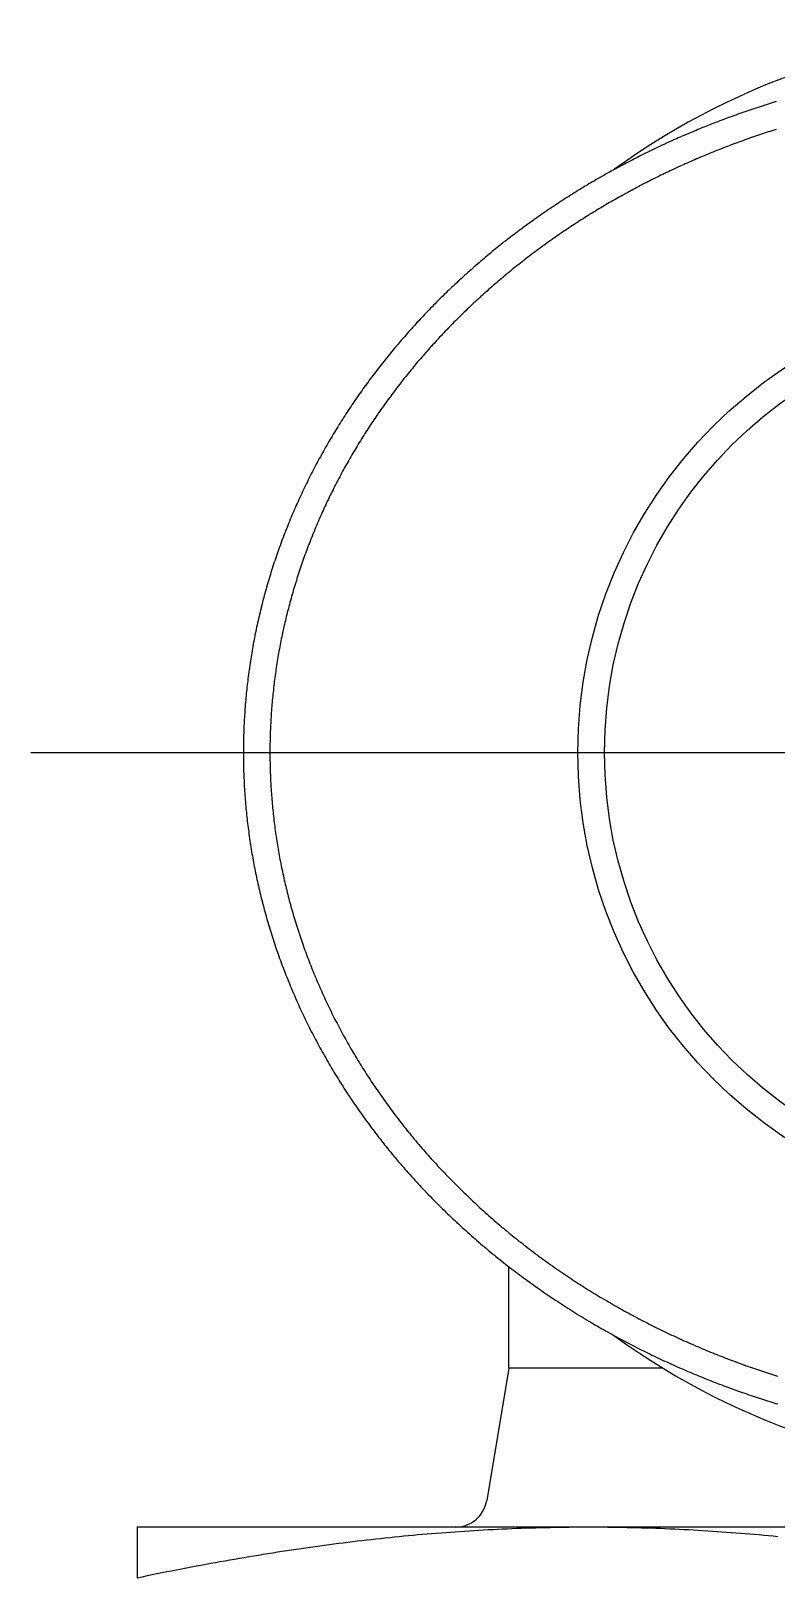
# Model space of a CAD drawing. Extents: x -15.1 to 61.5, y -18.2 to 47.6.
# Drawn here: x 42.54 to 49.56, y 31.02 to 45.6 of the extents above; entities that cross this region are included whole.
import ezdxf

# ---------------------------------------------------------------- set-up
doc = ezdxf.new("R2010")
doc.units = 0
doc.linetypes.add('CENTER', pattern=[50.8, 31.75, -6.35, 6.35, -6.35])
doc.layers.get('0').update_dxf_attribs({"linetype": 'CONTINUOUS'})
doc.layers.add('CENTER', color=1, linetype='CENTER')

msp = doc.modelspace()

# ---------------------------------------------------------------- linework, layer by layer
at = {"color": 7, "linetype": 'CONTINUOUS'}
for p, q in [((47.041369, 33), (47.041369, 33.955186)), ((47.041369, 33), (46.833149, 31.75068)), ((48.491721, 33), (47.041369, 33)), ((60.541369, 31.5), (43.541369, 31.5)), ((43.541369, 31.5), (43.541369, 31.021396))]:
    msp.add_line(p, q, dxfattribs=at)
at = {"color": 7}
for points in [[(49.5598, 44.9339, 0), (49.5406, 44.928, 0), (49.5214, 44.9221, 0), (49.5023, 44.9162, 0), (49.4831, 44.9102, 0), (49.464, 44.9041, 0), (49.4448, 44.898, 0), (49.4257, 44.8919, 0), (49.4066, 44.8857, 0), (49.3875, 44.8795, 0), (49.3685, 44.8732, 0), (49.3494, 44.8669, 0), (49.3304, 44.8605, 0), (49.3113, 44.8541, 0), (49.2923, 44.8476, 0), (49.2733, 44.8411, 0), (49.2544, 44.8345, 0), (49.2354, 44.8279, 0), (49.2164, 44.8213, 0), (49.1975, 44.8146, 0), (49.1786, 44.8078, 0), (49.1597, 44.8011, 0), (49.1408, 44.7942, 0), (49.1219, 44.7873, 0), (49.1031, 44.7804, 0), (49.0842, 44.7734, 0), (49.0654, 44.7664, 0), (49.0466, 44.7593, 0), (49.0278, 44.7522, 0), (49.009, 44.745, 0), (48.9902, 44.7378, 0), (48.9715, 44.7306, 0), (48.9528, 44.7233, 0), (48.9341, 44.7159, 0), (48.9154, 44.7085, 0), (48.8967, 44.7011, 0), (48.878, 44.6936, 0), (48.8594, 44.686, 0), (48.8408, 44.6784, 0), (48.8222, 44.6708, 0), (48.8036, 44.6631, 0), (48.785, 44.6554, 0), (48.7665, 44.6476, 0), (48.7479, 44.6398, 0), (48.7294, 44.6319, 0), (48.7109, 44.624, 0), (48.6925, 44.616, 0), (48.674, 44.608, 0), (48.6556, 44.6, 0), (48.6371, 44.5919, 0), (48.6187, 44.5837, 0), (48.6004, 44.5755, 0), (48.582, 44.5673, 0), (48.5637, 44.559, 0), (48.5453, 44.5506, 0), (48.527, 44.5423, 0), (48.5088, 44.5338, 0), (48.4905, 44.5253, 0), (48.4722, 44.5168, 0), (48.454, 44.5082, 0), (48.4358, 44.4996, 0), (48.4176, 44.491, 0), (48.3995, 44.4822, 0), (48.3813, 44.4735, 0), (48.3632, 44.4647, 0), (48.3451, 44.4558, 0), (48.327, 44.4469, 0), (48.309, 44.438, 0), (48.291, 44.429, 0), (48.2729, 44.4199, 0), (48.255, 44.4108, 0), (48.237, 44.4017, 0), (48.219, 44.3925, 0), (48.2011, 44.3833, 0), (48.1832, 44.374, 0), (48.1653, 44.3647, 0), (48.1475, 44.3553, 0), (48.1296, 44.3459, 0), (48.1118, 44.3364, 0), (48.094, 44.3269, 0), (48.0763, 44.3173, 0), (48.0585, 44.3077, 0), (48.0408, 44.2981, 0), (48.0231, 44.2884, 0), (48.0054, 44.2786, 0), (47.9878, 44.2688, 0), (47.9701, 44.259, 0), (47.9525, 44.2491, 0), (47.935, 44.2391, 0), (47.9174, 44.2292, 0), (47.8999, 44.2191, 0), (47.8824, 44.209, 0), (47.8649, 44.1989, 0), (47.8474, 44.1887, 0), (47.83, 44.1785, 0), (47.8126, 44.1683, 0), (47.7952, 44.1579, 0), (47.7779, 44.1476, 0), (47.7605, 44.1372, 0), (47.7432, 44.1267, 0), (47.726, 44.1162, 0), (47.7087, 44.1057, 0), (47.6915, 44.0951, 0), (47.6743, 44.0844, 0), (47.6572, 44.0738, 0), (47.64, 44.063, 0), (47.6229, 44.0523, 0), (47.6059, 44.0414, 0), (47.5888, 44.0306, 0), (47.5718, 44.0196, 0), (47.5548, 44.0087, 0), (47.5378, 43.9977, 0), (47.5209, 43.9866, 0), (47.504, 43.9755, 0), (47.4871, 43.9644, 0), (47.4703, 43.9532, 0), (47.4535, 43.9419, 0), (47.4367, 43.9307, 0), (47.4199, 43.9193, 0), (47.4032, 43.908, 0), (47.3865, 43.8965, 0), (47.3699, 43.8851, 0), (47.3532, 43.8736, 0), (47.3366, 43.862, 0), (47.32, 43.8504, 0), (47.3035, 43.8388, 0), (47.287, 43.8271, 0), (47.2705, 43.8153, 0), (47.2541, 43.8036, 0), (47.2377, 43.7917, 0), (47.2213, 43.7799, 0), (47.2049, 43.7679, 0), (47.1886, 43.756, 0), (47.1724, 43.744, 0), (47.1561, 43.7319, 0), (47.1399, 43.7198, 0), (47.1237, 43.7077, 0), (47.1076, 43.6955, 0), (47.0914, 43.6833, 0), (47.0754, 43.671, 0), (47.0593, 43.6587, 0), (47.0433, 43.6463, 0), (47.0273, 43.6339, 0), (47.0114, 43.6214, 0), (46.9955, 43.6089, 0), (46.9796, 43.5964, 0), (46.9638, 43.5838, 0), (46.948, 43.5712, 0), (46.9322, 43.5585, 0), (46.9165, 43.5458, 0), (46.9008, 43.533, 0), (46.8851, 43.5202, 0), (46.8695, 43.5073, 0), (46.8539, 43.4944, 0), (46.8384, 43.4815, 0), (46.8228, 43.4685, 0), (46.8074, 43.4555, 0), (46.7919, 43.4424, 0), (46.7765, 43.4293, 0), (46.7612, 43.4161, 0), (46.7458, 43.4029, 0), (46.7306, 43.3897, 0), (46.7153, 43.3764, 0), (46.7001, 43.363, 0), (46.6849, 43.3497, 0), (46.6698, 43.3362, 0), (46.6547, 43.3228, 0), (46.6396, 43.3093, 0), (46.6246, 43.2957, 0), (46.6096, 43.2821, 0), (46.5947, 43.2685, 0), (46.5798, 43.2548, 0), (46.5649, 43.2411, 0), (46.5501, 43.2273, 0), (46.5353, 43.2135, 0), (46.5206, 43.1996, 0), (46.5059, 43.1857, 0), (46.4912, 43.1718, 0), (46.4766, 43.1578, 0), (46.462, 43.1438, 0), (46.4475, 43.1297, 0), (46.433, 43.1156, 0), (46.4185, 43.1015, 0), (46.4041, 43.0873, 0), (46.3897, 43.073, 0), (46.3754, 43.0587, 0), (46.3611, 43.0444, 0), (46.3469, 43.03, 0), (46.3326, 43.0156, 0), (46.3185, 43.0012, 0), (46.3044, 42.9867, 0), (46.2903, 42.9722, 0), (46.2762, 42.9576, 0), (46.2623, 42.943, 0), (46.2483, 42.9283, 0), (46.2344, 42.9136, 0), (46.2205, 42.8989, 0), (46.2067, 42.8841, 0), (46.1929, 42.8693, 0), (46.1792, 42.8544, 0), (46.1655, 42.8395, 0), (46.1519, 42.8245, 0), (46.1383, 42.8095, 0), (46.1247, 42.7945, 0), (46.1112, 42.7794, 0), (46.0977, 42.7643, 0), (46.0843, 42.7491, 0), (46.0709, 42.7339, 0), (46.0576, 42.7187, 0), (46.0443, 42.7034, 0), (46.0311, 42.6881, 0), (46.0179, 42.6727, 0), (46.0048, 42.6573, 0), (45.9917, 42.6419, 0), (45.9786, 42.6264, 0), (45.9656, 42.6109, 0), (45.9526, 42.5953, 0), (45.9397, 42.5797, 0), (45.9268, 42.564, 0), (45.914, 42.5483, 0), (45.9013, 42.5326, 0), (45.8885, 42.5168, 0), (45.8758, 42.501, 0), (45.8632, 42.4852, 0), (45.8506, 42.4693, 0), (45.8381, 42.4533, 0), (45.8256, 42.4374, 0), (45.8132, 42.4213, 0), (45.8008, 42.4053, 0), (45.7884, 42.3892, 0), (45.7762, 42.373, 0), (45.7639, 42.3569, 0), (45.7517, 42.3407, 0), (45.7396, 42.3244, 0), (45.7275, 42.3081, 0), (45.7154, 42.2918, 0), (45.7034, 42.2754, 0), (45.6915, 42.259, 0), (45.6796, 42.2425, 0), (45.6677, 42.226, 0), (45.6559, 42.2094, 0), (45.6442, 42.1929, 0), (45.6325, 42.1762, 0), (45.6208, 42.1596, 0), (45.6093, 42.1429, 0), (45.5977, 42.1261, 0), (45.5862, 42.1093, 0), (45.5748, 42.0925, 0), (45.5634, 42.0756, 0), (45.5521, 42.0587, 0), (45.5408, 42.0418, 0), (45.5295, 42.0248, 0), (45.5184, 42.0078, 0), (45.5072, 41.9907, 0), (45.4962, 41.9736, 0), (45.4851, 41.9565, 0), (45.4742, 41.9393, 0), (45.4633, 41.9221, 0), (45.4524, 41.9049, 0), (45.4416, 41.8876, 0), (45.4308, 41.8703, 0), (45.4202, 41.8529, 0), (45.4095, 41.8355, 0), (45.3989, 41.8181, 0), (45.3884, 41.8006, 0), (45.3779, 41.7831, 0), (45.3675, 41.7655, 0), (45.3571, 41.748, 0), (45.3468, 41.7303, 0), (45.3366, 41.7127, 0), (45.3264, 41.695, 0), (45.3163, 41.6773, 0), (45.3062, 41.6595, 0), (45.2962, 41.6417, 0), (45.2862, 41.6239, 0), (45.2763, 41.606, 0), (45.2664, 41.5881, 0), (45.2567, 41.5702, 0), (45.2469, 41.5522, 0), (45.2372, 41.5342, 0), (45.2276, 41.5162, 0), (45.2181, 41.4981, 0), (45.2086, 41.48, 0), (45.1991, 41.4619, 0), (45.1898, 41.4437, 0), (45.1805, 41.4255, 0), (45.1712, 41.4073, 0), (45.162, 41.389, 0), (45.1529, 41.3707, 0), (45.1438, 41.3523, 0), (45.1348, 41.334, 0), (45.1258, 41.3156, 0), (45.1169, 41.2971, 0), (45.1081, 41.2787, 0), (45.0993, 41.2602, 0), (45.0906, 41.2416, 0), (45.082, 41.2231, 0), (45.0734, 41.2045, 0), (45.0649, 41.1858, 0), (45.0564, 41.1672, 0), (45.048, 41.1485, 0), (45.0397, 41.1298, 0), (45.0314, 41.111, 0), (45.0232, 41.0923, 0), (45.0151, 41.0735, 0), (45.007, 41.0546, 0), (44.999, 41.0358, 0), (44.9911, 41.0169, 0), (44.9832, 40.9979, 0), (44.9754, 40.979, 0), (44.9676, 40.96, 0), (44.9599, 40.941, 0), (44.9523, 40.922, 0), (44.9448, 40.9029, 0), (44.9373, 40.8838, 0), (44.9299, 40.8647, 0), (44.9225, 40.8456, 0), (44.9152, 40.8264, 0), (44.908, 40.8072, 0), (44.9008, 40.788, 0), (44.8938, 40.7688, 0), (44.8867, 40.7495, 0), (44.8798, 40.7302, 0), (44.8729, 40.7109, 0), (44.8661, 40.6916, 0), (44.8593, 40.6722, 0), (44.8526, 40.6529, 0), (44.846, 40.6334, 0), (44.8395, 40.614, 0), (44.833, 40.5946, 0), (44.8266, 40.5751, 0), (44.8202, 40.5556, 0), (44.8139, 40.5361, 0), (44.8077, 40.5165, 0), (44.8016, 40.497, 0), (44.7955, 40.4774, 0), (44.7895, 40.4578, 0), (44.7836, 40.4382, 0), (44.7777, 40.4185, 0), (44.7719, 40.3989, 0), (44.7662, 40.3792, 0), (44.7605, 40.3595, 0), (44.7549, 40.3398, 0), (44.7494, 40.32, 0), (44.7439, 40.3003, 0), (44.7386, 40.2805, 0), (44.7333, 40.2607, 0), (44.728, 40.2409, 0), (44.7229, 40.2211, 0), (44.7178, 40.2012, 0), (44.7127, 40.1814, 0), (44.7078, 40.1615, 0), (44.7029, 40.1416, 0), (44.6981, 40.1217, 0), (44.6933, 40.1017, 0), (44.6887, 40.0818, 0), (44.6841, 40.0618, 0), (44.6795, 40.0418, 0), (44.6751, 40.0219, 0), (44.6707, 40.0018, 0), (44.6664, 39.9818, 0), (44.6621, 39.9618, 0), (44.658, 39.9417, 0), (44.6539, 39.9217, 0), (44.6499, 39.9016, 0), (44.6459, 39.8815, 0), (44.642, 39.8614, 0), (44.6382, 39.8413, 0), (44.6345, 39.8212, 0), (44.6309, 39.8011, 0), (44.6273, 39.7809, 0), (44.6238, 39.7608, 0), (44.6203, 39.7406, 0), (44.617, 39.7204, 0), (44.6137, 39.7002, 0), (44.6104, 39.68, 0), (44.6073, 39.6598, 0), (44.6042, 39.6396, 0), (44.6012, 39.6194, 0), (44.5983, 39.5991, 0), (44.5954, 39.5789, 0), (44.5927, 39.5586, 0), (44.5899, 39.5384, 0), (44.5873, 39.5181, 0), (44.5847, 39.4978, 0), (44.5823, 39.4775, 0), (44.5798, 39.4572, 0), (44.5775, 39.4369, 0), (44.5752, 39.4166, 0), (44.573, 39.3963, 0), (44.5709, 39.376, 0), (44.5689, 39.3556, 0), (44.5669, 39.3353, 0), (44.565, 39.315, 0), (44.5632, 39.2946, 0), (44.5614, 39.2743, 0), (44.5597, 39.2539, 0), (44.5581, 39.2335, 0), (44.5566, 39.2132, 0), (44.5551, 39.1928, 0), (44.5537, 39.1724, 0), (44.5524, 39.152, 0), (44.5512, 39.1317, 0), (44.55, 39.1113, 0), (44.5489, 39.0909, 0), (44.5479, 39.0705, 0), (44.547, 39.0501, 0), (44.5461, 39.0297, 0), (44.5453, 39.0093, 0), (44.5446, 38.9889, 0), (44.5439, 38.9685, 0), (44.5433, 38.948, 0), (44.5428, 38.9276, 0), (44.5424, 38.9072, 0), (44.5421, 38.8868, 0), (44.5418, 38.8664, 0), (44.5416, 38.846, 0), (44.5414, 38.8255, 0), (44.5414, 38.8051, 0), (44.5414, 38.7847, 0), (44.5415, 38.7643, 0), (44.5417, 38.7439, 0), (44.5419, 38.7235, 0), (44.5422, 38.703, 0), (44.5426, 38.6826, 0), (44.5431, 38.6622, 0), (44.5436, 38.6418, 0), (44.5442, 38.6214, 0), (44.5449, 38.601, 0), (44.5456, 38.5806, 0), (44.5465, 38.5602, 0), (44.5474, 38.5398, 0), (44.5484, 38.5194, 0), (44.5494, 38.4989, 0), (44.5505, 38.4785, 0), (44.5517, 38.4581, 0), (44.553, 38.4377, 0), (44.5544, 38.4173, 0), (44.5558, 38.3969, 0), (44.5573, 38.3765, 0), (44.5589, 38.3561, 0), (44.5605, 38.3358, 0), (44.5622, 38.3154, 0), (44.564, 38.295, 0), (44.5659, 38.2746, 0), (44.5678, 38.2542, 0), (44.5699, 38.2338, 0), (44.5719, 38.2135, 0), (44.5741, 38.1931, 0), (44.5764, 38.1727, 0), (44.5787, 38.1523, 0), (44.5811, 38.132, 0), (44.5835, 38.1116, 0), (44.5861, 38.0913, 0), (44.5887, 38.0709, 0), (44.5914, 38.0506, 0), (44.5941, 38.0302, 0), (44.597, 38.0099, 0), (44.5999, 37.9895, 0), (44.6029, 37.9692, 0), (44.6059, 37.9489, 0), (44.6091, 37.9285, 0), (44.6123, 37.9082, 0), (44.6156, 37.8879, 0), (44.6189, 37.8676, 0), (44.6224, 37.8473, 0), (44.6259, 37.827, 0), (44.6294, 37.8067, 0), (44.6331, 37.7864, 0), (44.6368, 37.7661, 0), (44.6406, 37.7458, 0), (44.6445, 37.7255, 0), (44.6485, 37.7053, 0), (44.6525, 37.685, 0), (44.6566, 37.6647, 0), (44.6608, 37.6445, 0), (44.6651, 37.6242, 0), (44.6694, 37.604, 0), (44.6738, 37.5838, 0), (44.6783, 37.5635, 0), (44.6829, 37.5433, 0), (44.6875, 37.5231, 0), (44.6922, 37.5029, 0), (44.697, 37.4827, 0), (44.7019, 37.4625, 0), (44.7068, 37.4423, 0), (44.7118, 37.4221, 0), (44.7169, 37.402, 0), (44.7221, 37.3818, 0), (44.7273, 37.3616, 0), (44.7326, 37.3415, 0), (44.738, 37.3214, 0), (44.7435, 37.3012, 0), (44.749, 37.2811, 0), (44.7546, 37.261, 0), (44.7603, 37.2409, 0), (44.7661, 37.2208, 0), (44.7719, 37.2007, 0), (44.7779, 37.1806, 0), (44.7839, 37.1605, 0), (44.7899, 37.1405, 0), (44.7961, 37.1204, 0), (44.8023, 37.1004, 0), (44.8086, 37.0803, 0), (44.815, 37.0603, 0), (44.8214, 37.0403, 0), (44.828, 37.0203, 0), (44.8346, 37.0003, 0), (44.8413, 36.9803, 0), (44.848, 36.9604, 0), (44.8548, 36.9404, 0), (44.8618, 36.9205, 0), (44.8687, 36.9005, 0), (44.8758, 36.8806, 0), (44.8829, 36.8607, 0), (44.8902, 36.8408, 0), (44.8975, 36.8209, 0), (44.9048, 36.801, 0), (44.9123, 36.7812, 0), (44.9198, 36.7613, 0), (44.9274, 36.7415, 0), (44.9351, 36.7217, 0), (44.9428, 36.7019, 0), (44.9507, 36.6821, 0), (44.9586, 36.6623, 0), (44.9666, 36.6425, 0), (44.9746, 36.6228, 0), (44.9828, 36.603, 0), (44.991, 36.5833, 0), (44.9993, 36.5636, 0), (45.0076, 36.5439, 0), (45.0161, 36.5242, 0), (45.0246, 36.5045, 0), (45.0332, 36.4849, 0), (45.0419, 36.4652, 0), (45.0506, 36.4456, 0), (45.0595, 36.426, 0), (45.0684, 36.4064, 0), (45.0774, 36.3868, 0), (45.0864, 36.3673, 0), (45.0956, 36.3477, 0), (45.1048, 36.3282, 0), (45.1141, 36.3087, 0), (45.1235, 36.2892, 0), (45.1329, 36.2698, 0), (45.1425, 36.2503, 0), (45.1521, 36.2309, 0), (45.1618, 36.2114, 0), (45.1715, 36.192, 0), (45.1814, 36.1726, 0), (45.1913, 36.1533, 0), (45.2013, 36.1339, 0), (45.2114, 36.1146, 0), (45.2215, 36.0953, 0), (45.2318, 36.076, 0), (45.2421, 36.0567, 0), (45.2525, 36.0374, 0), (45.2629, 36.0182, 0), (45.2735, 35.999, 0), (45.2841, 35.9798, 0), (45.2948, 35.9606, 0), (45.3056, 35.9414, 0), (45.3165, 35.9223, 0), (45.3274, 35.9031, 0), (45.3385, 35.884, 0), (45.3496, 35.8649, 0), (45.3607, 35.8459, 0), (45.372, 35.8268, 0), (45.3833, 35.8078, 0), (45.3948, 35.7888, 0), (45.4062, 35.7699, 0), (45.4178, 35.7509, 0), (45.4295, 35.732, 0), (45.4412, 35.7131, 0), (45.453, 35.6942, 0), (45.4649, 35.6753, 0), (45.4768, 35.6565, 0), (45.4889, 35.6377, 0), (45.501, 35.6189, 0), (45.5132, 35.6002, 0), (45.5254, 35.5815, 0), (45.5378, 35.5628, 0), (45.5502, 35.5441, 0), (45.5627, 35.5254, 0), (45.5753, 35.5068, 0), (45.5879, 35.4882, 0), (45.6007, 35.4697, 0), (45.6135, 35.4511, 0), (45.6264, 35.4326, 0), (45.6393, 35.4141, 0), (45.6524, 35.3957, 0), (45.6655, 35.3773, 0), (45.6787, 35.3589, 0), (45.6919, 35.3405, 0), (45.7053, 35.3222, 0), (45.7187, 35.3039, 0), (45.7322, 35.2856, 0), (45.7457, 35.2674, 0), (45.7594, 35.2492, 0), (45.7731, 35.231, 0), (45.7869, 35.2129, 0), (45.8008, 35.1948, 0), (45.8147, 35.1767, 0), (45.8287, 35.1587, 0), (45.8428, 35.1407, 0), (45.857, 35.1227, 0), (45.8712, 35.1048, 0), (45.8856, 35.0869, 0), (45.9, 35.069, 0), (45.9144, 35.0512, 0), (45.929, 35.0334, 0), (45.9436, 35.0156, 0), (45.9583, 34.9979, 0), (45.9731, 34.9802, 0), (45.9879, 34.9626, 0), (46.0028, 34.945, 0), (46.0178, 34.9274, 0), (46.0328, 34.9099, 0), (46.048, 34.8924, 0), (46.0631, 34.875, 0), (46.0784, 34.8576, 0), (46.0937, 34.8403, 0), (46.1091, 34.823, 0), (46.1246, 34.8057, 0), (46.1401, 34.7885, 0), (46.1557, 34.7714, 0), (46.1714, 34.7542, 0), (46.1871, 34.7372, 0), (46.2029, 34.7201, 0), (46.2188, 34.7032, 0), (46.2347, 34.6862, 0), (46.2507, 34.6693, 0), (46.2668, 34.6525, 0), (46.2829, 34.6357, 0), (46.2991, 34.619, 0), (46.3153, 34.6023, 0), (46.3316, 34.5856, 0), (46.348, 34.569, 0), (46.3644, 34.5525, 0), (46.3809, 34.536, 0), (46.3975, 34.5196, 0), (46.4141, 34.5032, 0), (46.4307, 34.4868, 0), (46.4475, 34.4705, 0), (46.4643, 34.4543, 0), (46.4811, 34.4381, 0), (46.498, 34.422, 0), (46.515, 34.4059, 0), (46.532, 34.3899, 0), (46.549, 34.3739, 0), (46.5662, 34.358, 0), (46.5833, 34.3421, 0), (46.6006, 34.3263, 0), (46.6179, 34.3106, 0), (46.6352, 34.2949, 0), (46.6526, 34.2792, 0), (46.67, 34.2637, 0), (46.6875, 34.2481, 0), (46.7051, 34.2327, 0), (46.7227, 34.2173, 0), (46.7404, 34.2019, 0), (46.7581, 34.1866, 0), (46.7758, 34.1714, 0), (46.7936, 34.1562, 0), (46.8115, 34.1411, 0), (46.8294, 34.1261, 0), (46.8473, 34.1111, 0), (46.8653, 34.0961, 0), (46.8834, 34.0813, 0), (46.9015, 34.0664, 0), (46.9196, 34.0517, 0), (46.9378, 34.037, 0), (46.956, 34.0224, 0), (46.9743, 34.0078, 0), (46.9926, 33.9933, 0), (47.0109, 33.9789, 0), (47.0293, 33.9645, 0), (47.0478, 33.9502, 0), (47.0663, 33.936, 0), (47.0848, 33.9218, 0), (47.1034, 33.9077, 0), (47.122, 33.8937, 0), (47.1406, 33.8797, 0), (47.1593, 33.8658, 0), (47.178, 33.8519, 0), (47.1968, 33.8381, 0), (47.2155, 33.8244, 0), (47.2344, 33.8107, 0), (47.2532, 33.7971, 0), (47.2721, 33.7836, 0), (47.2911, 33.7701, 0), (47.31, 33.7567, 0), (47.329, 33.7434, 0), (47.3481, 33.7301, 0), (47.3671, 33.7169, 0), (47.3862, 33.7038, 0), (47.4053, 33.6907, 0), (47.4245, 33.6777, 0), (47.4437, 33.6648, 0), (47.4629, 33.6519, 0), (47.4821, 33.6391, 0), (47.5014, 33.6263, 0), (47.5207, 33.6137, 0), (47.54, 33.601, 0), (47.5594, 33.5885, 0), (47.5788, 33.576, 0), (47.5982, 33.5636, 0), (47.6176, 33.5513, 0), (47.637, 33.539, 0), (47.6565, 33.5268, 0), (47.676, 33.5147, 0), (47.6955, 33.5026, 0), (47.7151, 33.4906, 0), (47.7346, 33.4786, 0), (47.7542, 33.4668, 0), (47.7738, 33.455, 0), (47.7934, 33.4432, 0), (47.8131, 33.4316, 0), (47.8327, 33.42, 0), (47.8524, 33.4084, 0), (47.8721, 33.397, 0), (47.8918, 33.3856, 0), (47.9115, 33.3743, 0), (47.9313, 33.363, 0), (47.951, 33.3518, 0), (47.9708, 33.3407, 0), (47.9906, 33.3296, 0), (48.0104, 33.3187, 0), (48.0302, 33.3078, 0), (48.05, 33.2969, 0), (48.0698, 33.2861, 0), (48.0897, 33.2754, 0), (48.1095, 33.2648, 0), (48.1294, 33.2543, 0), (48.1493, 33.2438, 0), (48.1691, 33.2333, 0), (48.189, 33.223, 0), (48.2089, 33.2127, 0), (48.2288, 33.2025, 0), (48.2487, 33.1923, 0), (48.2687, 33.1823, 0), (48.2886, 33.1722, 0), (48.3085, 33.1623, 0), (48.3284, 33.1524, 0), (48.3484, 33.1426, 0), (48.3683, 33.1329, 0), (48.3882, 33.1232, 0), (48.4082, 33.1136, 0), (48.4281, 33.1041, 0), (48.4481, 33.0946, 0), (48.468, 33.0852, 0), (48.488, 33.0759, 0), (48.5079, 33.0666, 0), (48.5279, 33.0574, 0), (48.5478, 33.0483, 0), (48.5678, 33.0392, 0), (48.5877, 33.0302, 0), (48.6077, 33.0213, 0), (48.6276, 33.0124, 0), (48.6476, 33.0036, 0), (48.6675, 32.9949, 0), (48.6875, 32.9862, 0), (48.7074, 32.9776, 0), (48.7273, 32.9691, 0), (48.7473, 32.9606, 0), (48.7672, 32.9522, 0), (48.7871, 32.9438, 0), (48.807, 32.9355, 0), (48.8269, 32.9273, 0), (48.8469, 32.9192, 0), (48.8667, 32.9111, 0), (48.8866, 32.9031, 0), (48.9065, 32.8951, 0), (48.9264, 32.8872, 0), (48.9463, 32.8794, 0), (48.9661, 32.8716, 0), (48.986, 32.8639, 0), (49.0058, 32.8563, 0), (49.0256, 32.8487, 0), (49.0454, 32.8412, 0), (49.0652, 32.8337, 0), (49.085, 32.8263, 0), (49.1048, 32.819, 0), (49.1246, 32.8117, 0), (49.1443, 32.8045, 0), (49.1641, 32.7974, 0), (49.1838, 32.7903, 0), (49.2035, 32.7833, 0), (49.2232, 32.7763, 0), (49.2429, 32.7694, 0), (49.2626, 32.7626, 0), (49.2822, 32.7558, 0), (49.3019, 32.7491, 0), (49.3215, 32.7425, 0), (49.3411, 32.7359, 0), (49.3607, 32.7294, 0), (49.3803, 32.7229, 0), (49.3998, 32.7165, 0), (49.4194, 32.7102, 0), (49.4389, 32.7039, 0), (49.4584, 32.6976, 0), (49.4779, 32.6915, 0), (49.4973, 32.6854, 0), (49.5167, 32.6793, 0), (49.5361, 32.6734, 0), (49.5555, 32.6674, 0), (49.5749, 32.6616, 0)], [(49.5581, 44.6717, 0), (49.5395, 44.6658, 0), (49.521, 44.6599, 0), (49.5025, 44.654, 0), (49.4839, 44.648, 0), (49.4654, 44.6419, 0), (49.4469, 44.6358, 0), (49.4285, 44.6297, 0), (49.41, 44.6235, 0), (49.3915, 44.6173, 0), (49.3731, 44.611, 0), (49.3547, 44.6047, 0), (49.3363, 44.5984, 0), (49.3179, 44.592, 0), (49.2995, 44.5855, 0), (49.2812, 44.579, 0), (49.2628, 44.5725, 0), (49.2445, 44.5659, 0), (49.2262, 44.5593, 0), (49.2079, 44.5526, 0), (49.1896, 44.5459, 0), (49.1713, 44.5391, 0), (49.1531, 44.5323, 0), (49.1349, 44.5254, 0), (49.1166, 44.5185, 0), (49.0984, 44.5116, 0), (49.0803, 44.5046, 0), (49.0621, 44.4976, 0), (49.044, 44.4905, 0), (49.0258, 44.4833, 0), (49.0077, 44.4762, 0), (48.9896, 44.469, 0), (48.9715, 44.4617, 0), (48.9535, 44.4544, 0), (48.9354, 44.447, 0), (48.9174, 44.4396, 0), (48.8994, 44.4322, 0), (48.8814, 44.4247, 0), (48.8634, 44.4172, 0), (48.8455, 44.4096, 0), (48.8275, 44.402, 0), (48.8096, 44.3943, 0), (48.7917, 44.3866, 0), (48.7738, 44.3788, 0), (48.756, 44.371, 0), (48.7381, 44.3632, 0), (48.7203, 44.3553, 0), (48.7025, 44.3473, 0), (48.6847, 44.3393, 0), (48.6669, 44.3313, 0), (48.6492, 44.3232, 0), (48.6315, 44.3151, 0), (48.6137, 44.3069, 0), (48.5961, 44.2987, 0), (48.5784, 44.2905, 0), (48.5607, 44.2822, 0), (48.5431, 44.2738, 0), (48.5255, 44.2654, 0), (48.5079, 44.257, 0), (48.4904, 44.2485, 0), (48.4728, 44.24, 0), (48.4553, 44.2314, 0), (48.4378, 44.2228, 0), (48.4203, 44.2141, 0), (48.4028, 44.2054, 0), (48.3854, 44.1966, 0), (48.368, 44.1878, 0), (48.3506, 44.179, 0), (48.3332, 44.1701, 0), (48.3159, 44.1612, 0), (48.2985, 44.1522, 0), (48.2812, 44.1432, 0), (48.2639, 44.1341, 0), (48.2467, 44.125, 0), (48.2294, 44.1158, 0), (48.2122, 44.1066, 0), (48.195, 44.0973, 0), (48.1778, 44.088, 0), (48.1607, 44.0787, 0), (48.1436, 44.0693, 0), (48.1265, 44.0599, 0), (48.1094, 44.0504, 0), (48.0923, 44.0409, 0), (48.0753, 44.0313, 0), (48.0583, 44.0217, 0), (48.0413, 44.012, 0), (48.0243, 44.0023, 0), (48.0074, 43.9926, 0), (47.9905, 43.9828, 0), (47.9736, 43.9729, 0), (47.9567, 43.963, 0), (47.9399, 43.9531, 0), (47.9231, 43.9431, 0), (47.9063, 43.9331, 0), (47.8896, 43.923, 0), (47.8728, 43.9129, 0), (47.8561, 43.9028, 0), (47.8394, 43.8926, 0), (47.8228, 43.8823, 0), (47.8062, 43.872, 0), (47.7896, 43.8617, 0), (47.773, 43.8513, 0), (47.7565, 43.8409, 0), (47.74, 43.8304, 0), (47.7235, 43.8199, 0), (47.707, 43.8094, 0), (47.6906, 43.7988, 0), (47.6742, 43.7881, 0), (47.6578, 43.7775, 0), (47.6415, 43.7667, 0), (47.6252, 43.756, 0), (47.6089, 43.7451, 0), (47.5927, 43.7343, 0), (47.5764, 43.7234, 0), (47.5602, 43.7124, 0), (47.5441, 43.7014, 0), (47.5279, 43.6904, 0), (47.5118, 43.6793, 0), (47.4958, 43.6682, 0), (47.4797, 43.657, 0), (47.4637, 43.6458, 0), (47.4477, 43.6346, 0), (47.4318, 43.6233, 0), (47.4159, 43.6119, 0), (47.4, 43.6005, 0), (47.3841, 43.5891, 0), (47.3683, 43.5776, 0), (47.3525, 43.5661, 0), (47.3368, 43.5546, 0), (47.321, 43.543, 0), (47.3053, 43.5313, 0), (47.2897, 43.5197, 0), (47.274, 43.5079, 0), (47.2585, 43.4962, 0), (47.2429, 43.4843, 0), (47.2274, 43.4725, 0), (47.2119, 43.4606, 0), (47.1964, 43.4487, 0), (47.181, 43.4367, 0), (47.1656, 43.4246, 0), (47.1502, 43.4126, 0), (47.1349, 43.4005, 0), (47.1196, 43.3883, 0), (47.1044, 43.3761, 0), (47.0891, 43.3639, 0), (47.074, 43.3516, 0), (47.0588, 43.3393, 0), (47.0437, 43.3269, 0), (47.0286, 43.3145, 0), (47.0136, 43.3021, 0), (46.9986, 43.2896, 0), (46.9836, 43.277, 0), (46.9687, 43.2645, 0), (46.9538, 43.2519, 0), (46.9389, 43.2392, 0), (46.9241, 43.2265, 0), (46.9093, 43.2138, 0), (46.8945, 43.201, 0), (46.8798, 43.1882, 0), (46.8652, 43.1753, 0), (46.8505, 43.1624, 0), (46.8359, 43.1494, 0), (46.8214, 43.1364, 0), (46.8068, 43.1234, 0), (46.7924, 43.1103, 0), (46.7779, 43.0972, 0), (46.7635, 43.0841, 0), (46.7491, 43.0709, 0), (46.7348, 43.0576, 0), (46.7205, 43.0444, 0), (46.7063, 43.0311, 0), (46.692, 43.0177, 0), (46.6779, 43.0043, 0), (46.6637, 42.9909, 0), (46.6496, 42.9774, 0), (46.6356, 42.9639, 0), (46.6216, 42.9503, 0), (46.6076, 42.9367, 0), (46.5937, 42.9231, 0), (46.5798, 42.9094, 0), (46.5659, 42.8957, 0), (46.5521, 42.8819, 0), (46.5383, 42.8681, 0), (46.5246, 42.8543, 0), (46.5109, 42.8404, 0), (46.4973, 42.8265, 0), (46.4837, 42.8125, 0), (46.4701, 42.7985, 0), (46.4566, 42.7844, 0), (46.4431, 42.7704, 0), (46.4297, 42.7562, 0), (46.4163, 42.7421, 0), (46.4029, 42.7279, 0), (46.3896, 42.7136, 0), (46.3763, 42.6994, 0), (46.3631, 42.685, 0), (46.3499, 42.6707, 0), (46.3368, 42.6563, 0), (46.3237, 42.6419, 0), (46.3106, 42.6274, 0), (46.2976, 42.6129, 0), (46.2847, 42.5983, 0), (46.2718, 42.5837, 0), (46.2589, 42.5691, 0), (46.2461, 42.5544, 0), (46.2333, 42.5397, 0), (46.2205, 42.5249, 0), (46.2078, 42.5102, 0), (46.1952, 42.4953, 0), (46.1826, 42.4805, 0), (46.17, 42.4656, 0), (46.1575, 42.4506, 0), (46.145, 42.4356, 0), (46.1326, 42.4206, 0), (46.1202, 42.4056, 0), (46.1079, 42.3905, 0), (46.0956, 42.3753, 0), (46.0833, 42.3602, 0), (46.0711, 42.3449, 0), (46.059, 42.3297, 0), (46.0469, 42.3144, 0), (46.0348, 42.2991, 0), (46.0228, 42.2837, 0), (46.0109, 42.2683, 0), (45.9989, 42.2529, 0), (45.9871, 42.2374, 0), (45.9753, 42.2219, 0), (45.9635, 42.2063, 0), (45.9518, 42.1907, 0), (45.9401, 42.1751, 0), (45.9285, 42.1594, 0), (45.9169, 42.1437, 0), (45.9053, 42.128, 0), (45.8939, 42.1122, 0), (45.8824, 42.0964, 0), (45.871, 42.0805, 0), (45.8597, 42.0646, 0), (45.8484, 42.0487, 0), (45.8372, 42.0327, 0), (45.826, 42.0167, 0), (45.8148, 42.0006, 0), (45.8037, 41.9845, 0), (45.7927, 41.9684, 0), (45.7817, 41.9522, 0), (45.7708, 41.936, 0), (45.7599, 41.9198, 0), (45.749, 41.9035, 0), (45.7383, 41.8872, 0), (45.7275, 41.8709, 0), (45.7168, 41.8545, 0), (45.7062, 41.8381, 0), (45.6956, 41.8216, 0), (45.6851, 41.8051, 0), (45.6746, 41.7886, 0), (45.6642, 41.772, 0), (45.6538, 41.7554, 0), (45.6435, 41.7388, 0), (45.6332, 41.7221, 0), (45.623, 41.7054, 0), (45.6128, 41.6887, 0), (45.6027, 41.6719, 0), (45.5927, 41.6551, 0), (45.5827, 41.6383, 0), (45.5727, 41.6214, 0), (45.5628, 41.6045, 0), (45.553, 41.5875, 0), (45.5432, 41.5706, 0), (45.5335, 41.5536, 0), (45.5238, 41.5365, 0), (45.5142, 41.5194, 0), (45.5046, 41.5023, 0), (45.4951, 41.4852, 0), (45.4857, 41.468, 0), (45.4763, 41.4508, 0), (45.467, 41.4336, 0), (45.4577, 41.4163, 0), (45.4485, 41.399, 0), (45.4393, 41.3817, 0), (45.4302, 41.3643, 0), (45.4211, 41.3469, 0), (45.4121, 41.3295, 0), (45.4032, 41.312, 0), (45.3943, 41.2945, 0), (45.3855, 41.277, 0), (45.3767, 41.2594, 0), (45.368, 41.2419, 0), (45.3594, 41.2242, 0), (45.3508, 41.2066, 0), (45.3423, 41.1889, 0), (45.3338, 41.1712, 0), (45.3254, 41.1535, 0), (45.3171, 41.1357, 0), (45.3088, 41.1179, 0), (45.3006, 41.1001, 0), (45.2924, 41.0823, 0), (45.2843, 41.0644, 0), (45.2762, 41.0465, 0), (45.2683, 41.0285, 0), (45.2603, 41.0106, 0), (45.2525, 40.9926, 0), (45.2447, 40.9745, 0), (45.237, 40.9565, 0), (45.2293, 40.9384, 0), (45.2217, 40.9203, 0), (45.2141, 40.9022, 0), (45.2066, 40.884, 0), (45.1992, 40.8659, 0), (45.1919, 40.8477, 0), (45.1846, 40.8294, 0), (45.1773, 40.8112, 0), (45.1702, 40.7929, 0), (45.163, 40.7746, 0), (45.156, 40.7563, 0), (45.149, 40.7379, 0), (45.1421, 40.7195, 0), (45.1353, 40.7011, 0), (45.1285, 40.6827, 0), (45.1217, 40.6643, 0), (45.1151, 40.6458, 0), (45.1085, 40.6273, 0), (45.102, 40.6088, 0), (45.0955, 40.5903, 0), (45.0891, 40.5717, 0), (45.0827, 40.5531, 0), (45.0765, 40.5345, 0), (45.0703, 40.5159, 0), (45.0641, 40.4973, 0), (45.058, 40.4786, 0), (45.052, 40.4599, 0), (45.0461, 40.4412, 0), (45.0402, 40.4225, 0), (45.0344, 40.4038, 0), (45.0287, 40.385, 0), (45.023, 40.3662, 0), (45.0174, 40.3474, 0), (45.0118, 40.3286, 0), (45.0063, 40.3098, 0), (45.0009, 40.2909, 0), (44.9956, 40.2721, 0), (44.9903, 40.2532, 0), (44.9851, 40.2343, 0), (44.9799, 40.2154, 0), (44.9748, 40.1964, 0), (44.9698, 40.1775, 0), (44.9649, 40.1585, 0), (44.96, 40.1395, 0), (44.9552, 40.1205, 0), (44.9505, 40.1015, 0), (44.9458, 40.0825, 0), (44.9412, 40.0634, 0), (44.9367, 40.0443, 0), (44.9322, 40.0253, 0), (44.9278, 40.0062, 0), (44.9235, 39.9871, 0), (44.9192, 39.9679, 0), (44.915, 39.9488, 0), (44.9109, 39.9297, 0), (44.9068, 39.9105, 0), (44.9028, 39.8913, 0), (44.8989, 39.8722, 0), (44.8951, 39.853, 0), (44.8913, 39.8337, 0), (44.8876, 39.8145, 0), (44.884, 39.7953, 0), (44.8804, 39.7761, 0), (44.8769, 39.7568, 0), (44.8735, 39.7375, 0), (44.8701, 39.7183, 0), (44.8668, 39.699, 0), (44.8636, 39.6797, 0), (44.8605, 39.6604, 0), (44.8574, 39.6411, 0), (44.8544, 39.6218, 0), (44.8514, 39.6024, 0), (44.8486, 39.5831, 0), (44.8458, 39.5637, 0), (44.843, 39.5444, 0), (44.8404, 39.525, 0), (44.8378, 39.5057, 0), (44.8353, 39.4863, 0), (44.8328, 39.4669, 0), (44.8304, 39.4475, 0), (44.8281, 39.4281, 0), (44.8259, 39.4087, 0), (44.8237, 39.3893, 0), (44.8216, 39.3699, 0), (44.8196, 39.3504, 0), (44.8176, 39.331, 0), (44.8158, 39.3116, 0), (44.8139, 39.2921, 0), (44.8122, 39.2727, 0), (44.8105, 39.2532, 0), (44.8089, 39.2338, 0), (44.8074, 39.2143, 0), (44.8059, 39.1948, 0), (44.8045, 39.1754, 0), (44.8032, 39.1559, 0), (44.8019, 39.1364, 0), (44.8007, 39.1169, 0), (44.7996, 39.0975, 0), (44.7986, 39.078, 0), (44.7976, 39.0585, 0), (44.7967, 39.039, 0), (44.7959, 39.0195, 0), (44.7951, 39, 0), (44.7944, 38.9805, 0), (44.7938, 38.961, 0), (44.7933, 38.9415, 0), (44.7928, 38.922, 0), (44.7924, 38.9025, 0), (44.792, 38.8829, 0), (44.7918, 38.8634, 0), (44.7916, 38.8439, 0), (44.7914, 38.8244, 0), (44.7914, 38.8049, 0), (44.7914, 38.7854, 0), (44.7915, 38.7659, 0), (44.7916, 38.7464, 0), (44.7919, 38.7269, 0), (44.7922, 38.7073, 0), (44.7925, 38.6878, 0), (44.793, 38.6683, 0), (44.7935, 38.6488, 0), (44.7941, 38.6293, 0), (44.7947, 38.6098, 0), (44.7955, 38.5903, 0), (44.7962, 38.5708, 0), (44.7971, 38.5513, 0), (44.7981, 38.5318, 0), (44.7991, 38.5123, 0), (44.8001, 38.4928, 0), (44.8013, 38.4733, 0), (44.8025, 38.4538, 0), (44.8038, 38.4343, 0), (44.8052, 38.4148, 0), (44.8066, 38.3953, 0), (44.8081, 38.3758, 0), (44.8097, 38.3563, 0), (44.8113, 38.3369, 0), (44.813, 38.3174, 0), (44.8148, 38.2979, 0), (44.8167, 38.2784, 0), (44.8186, 38.2589, 0), (44.8206, 38.2394, 0), (44.8227, 38.22, 0), (44.8248, 38.2005, 0), (44.827, 38.181, 0), (44.8293, 38.1616, 0), (44.8317, 38.1421, 0), (44.8341, 38.1226, 0), (44.8366, 38.1032, 0), (44.8392, 38.0837, 0), (44.8418, 38.0643, 0), (44.8445, 38.0448, 0), (44.8473, 38.0254, 0), (44.8501, 38.006, 0), (44.8531, 37.9865, 0), (44.8561, 37.9671, 0), (44.8591, 37.9477, 0), (44.8623, 37.9282, 0), (44.8655, 37.9088, 0), (44.8688, 37.8894, 0), (44.8721, 37.87, 0), (44.8756, 37.8506, 0), (44.8791, 37.8312, 0), (44.8826, 37.8118, 0), (44.8863, 37.7924, 0), (44.89, 37.773, 0), (44.8938, 37.7536, 0), (44.8976, 37.7342, 0), (44.9016, 37.7149, 0), (44.9056, 37.6955, 0), (44.9096, 37.6761, 0), (44.9138, 37.6568, 0), (44.918, 37.6374, 0), (44.9223, 37.6181, 0), (44.9266, 37.5987, 0), (44.9311, 37.5794, 0), (44.9356, 37.5601, 0), (44.9402, 37.5408, 0), (44.9448, 37.5214, 0), (44.9495, 37.5021, 0), (44.9543, 37.4828, 0), (44.9592, 37.4635, 0), (44.9641, 37.4442, 0), (44.9692, 37.425, 0), (44.9742, 37.4057, 0), (44.9794, 37.3864, 0), (44.9846, 37.3672, 0), (44.9899, 37.3479, 0), (44.9953, 37.3287, 0), (45.0007, 37.3094, 0), (45.0063, 37.2902, 0), (45.0119, 37.271, 0), (45.0175, 37.2517, 0), (45.0233, 37.2325, 0), (45.0291, 37.2133, 0), (45.035, 37.1941, 0), (45.0409, 37.175, 0), (45.0469, 37.1558, 0), (45.053, 37.1366, 0), (45.0592, 37.1175, 0), (45.0655, 37.0983, 0), (45.0718, 37.0792, 0), (45.0782, 37.0601, 0), (45.0847, 37.0409, 0), (45.0912, 37.0218, 0), (45.0978, 37.0027, 0), (45.1045, 36.9837, 0), (45.1113, 36.9646, 0), (45.1181, 36.9455, 0), (45.125, 36.9265, 0), (45.132, 36.9074, 0), (45.1391, 36.8884, 0), (45.1462, 36.8694, 0), (45.1534, 36.8504, 0), (45.1607, 36.8314, 0), (45.168, 36.8124, 0), (45.1755, 36.7934, 0), (45.183, 36.7744, 0), (45.1905, 36.7555, 0), (45.1982, 36.7366, 0), (45.2059, 36.7176, 0), (45.2137, 36.6987, 0), (45.2216, 36.6798, 0), (45.2295, 36.6609, 0), (45.2376, 36.6421, 0), (45.2456, 36.6232, 0), (45.2538, 36.6044, 0), (45.2621, 36.5855, 0), (45.2704, 36.5667, 0), (45.2788, 36.5479, 0), (45.2872, 36.5291, 0), (45.2958, 36.5103, 0), (45.3044, 36.4916, 0), (45.3131, 36.4728, 0), (45.3218, 36.4541, 0), (45.3307, 36.4354, 0), (45.3396, 36.4167, 0), (45.3486, 36.398, 0), (45.3576, 36.3793, 0), (45.3668, 36.3607, 0), (45.376, 36.342, 0), (45.3853, 36.3234, 0), (45.3946, 36.3048, 0), (45.4041, 36.2862, 0), (45.4136, 36.2676, 0), (45.4232, 36.2491, 0), (45.4329, 36.2305, 0), (45.4426, 36.212, 0), (45.4524, 36.1935, 0), (45.4623, 36.175, 0), (45.4723, 36.1565, 0), (45.4823, 36.1381, 0), (45.4924, 36.1196, 0), (45.5026, 36.1012, 0), (45.5129, 36.0828, 0), (45.5233, 36.0644, 0), (45.5337, 36.046, 0), (45.5442, 36.0277, 0), (45.5548, 36.0093, 0), (45.5654, 35.991, 0), (45.5762, 35.9727, 0), (45.587, 35.9544, 0), (45.5979, 35.9362, 0), (45.6088, 35.9179, 0), (45.6199, 35.8997, 0), (45.631, 35.8815, 0), (45.6422, 35.8634, 0), (45.6534, 35.8452, 0), (45.6647, 35.8271, 0), (45.6762, 35.809, 0), (45.6876, 35.7909, 0), (45.6992, 35.7728, 0), (45.7108, 35.7548, 0), (45.7225, 35.7368, 0), (45.7343, 35.7188, 0), (45.7462, 35.7008, 0), (45.7581, 35.6829, 0), (45.7701, 35.665, 0), (45.7822, 35.6471, 0), (45.7944, 35.6292, 0), (45.8066, 35.6114, 0), (45.8189, 35.5936, 0), (45.8313, 35.5758, 0), (45.8437, 35.5581, 0), (45.8563, 35.5403, 0), (45.8689, 35.5226, 0), (45.8815, 35.505, 0), (45.8943, 35.4873, 0), (45.9071, 35.4697, 0), (45.92, 35.4521, 0), (45.933, 35.4345, 0), (45.946, 35.417, 0), (45.9591, 35.3995, 0), (45.9723, 35.382, 0), (45.9856, 35.3646, 0), (45.9989, 35.3472, 0), (46.0123, 35.3298, 0), (46.0258, 35.3125, 0), (46.0394, 35.2952, 0), (46.053, 35.2779, 0), (46.0667, 35.2606, 0), (46.0805, 35.2434, 0), (46.0943, 35.2262, 0), (46.1083, 35.2091, 0), (46.1223, 35.1919, 0), (46.1363, 35.1749, 0), (46.1505, 35.1578, 0), (46.1647, 35.1408, 0), (46.1789, 35.1238, 0), (46.1933, 35.1069, 0), (46.2077, 35.09, 0), (46.2222, 35.0731, 0), (46.2368, 35.0563, 0), (46.2514, 35.0395, 0), (46.2661, 35.0228, 0), (46.2808, 35.0061, 0), (46.2956, 34.9895, 0), (46.3105, 34.9728, 0), (46.3255, 34.9563, 0), (46.3405, 34.9397, 0), (46.3556, 34.9233, 0), (46.3708, 34.9068, 0), (46.386, 34.8904, 0), (46.4012, 34.8741, 0), (46.4166, 34.8578, 0), (46.432, 34.8415, 0), (46.4475, 34.8253, 0), (46.463, 34.8091, 0), (46.4786, 34.793, 0), (46.4942, 34.7769, 0), (46.5099, 34.7609, 0), (46.5257, 34.7449, 0), (46.5415, 34.7289, 0), (46.5574, 34.713, 0), (46.5734, 34.6972, 0), (46.5894, 34.6814, 0), (46.6055, 34.6656, 0), (46.6216, 34.6499, 0), (46.6378, 34.6343, 0), (46.654, 34.6187, 0), (46.6703, 34.6031, 0), (46.6866, 34.5876, 0), (46.703, 34.5722, 0), (46.7195, 34.5568, 0), (46.736, 34.5414, 0), (46.7526, 34.5261, 0), (46.7692, 34.5109, 0), (46.7859, 34.4957, 0), (46.8026, 34.4806, 0), (46.8194, 34.4655, 0), (46.8362, 34.4505, 0), (46.8531, 34.4355, 0), (46.87, 34.4206, 0), (46.887, 34.4057, 0), (46.904, 34.3909, 0), (46.9211, 34.3761, 0), (46.9382, 34.3615, 0), (46.9554, 34.3468, 0), (46.9726, 34.3322, 0), (46.9899, 34.3177, 0), (47.0072, 34.3032, 0), (47.0246, 34.2888, 0), (47.042, 34.2745, 0), (47.0595, 34.2602, 0), (47.077, 34.2459, 0), (47.0945, 34.2318, 0), (47.1121, 34.2177, 0), (47.1298, 34.2036, 0), (47.1474, 34.1896, 0), (47.1652, 34.1757, 0), (47.1829, 34.1618, 0), (47.2007, 34.148, 0), (47.2186, 34.1342, 0), (47.2365, 34.1206, 0), (47.2544, 34.1069, 0), (47.2724, 34.0934, 0), (47.2904, 34.0799, 0), (47.3084, 34.0664, 0), (47.3265, 34.053, 0), (47.3446, 34.0397, 0), (47.3627, 34.0264, 0), (47.3809, 34.0133, 0), (47.3992, 34.0001, 0), (47.4174, 33.987, 0), (47.4357, 33.974, 0), (47.454, 33.9611, 0), (47.4724, 33.9482, 0), (47.4908, 33.9354, 0), (47.5092, 33.9226, 0), (47.5276, 33.9099, 0), (47.5461, 33.8973, 0), (47.5646, 33.8847, 0), (47.5832, 33.8722, 0), (47.6018, 33.8598, 0), (47.6204, 33.8474, 0), (47.639, 33.8351, 0), (47.6576, 33.8228, 0), (47.6763, 33.8106, 0), (47.695, 33.7985, 0), (47.7138, 33.7864, 0), (47.7325, 33.7744, 0), (47.7513, 33.7625, 0), (47.7701, 33.7506, 0), (47.7889, 33.7388, 0), (47.8078, 33.7271, 0), (47.8267, 33.7154, 0), (47.8456, 33.7038, 0), (47.8645, 33.6923, 0), (47.8834, 33.6808, 0), (47.9024, 33.6694, 0), (47.9214, 33.658, 0), (47.9404, 33.6467, 0), (47.9594, 33.6355, 0), (47.9784, 33.6244, 0), (47.9975, 33.6133, 0), (48.0165, 33.6022, 0), (48.0356, 33.5913, 0), (48.0547, 33.5804, 0), (48.0738, 33.5696, 0), (48.0929, 33.5588, 0), (48.1121, 33.5481, 0), (48.1312, 33.5375, 0), (48.1504, 33.5269, 0), (48.1696, 33.5165, 0), (48.1888, 33.506, 0), (48.208, 33.4957, 0), (48.2272, 33.4854, 0), (48.2464, 33.4752, 0), (48.2657, 33.465, 0), (48.2849, 33.4549, 0), (48.3042, 33.4449, 0), (48.3234, 33.4349, 0), (48.3427, 33.425, 0), (48.362, 33.4152, 0), (48.3812, 33.4055, 0), (48.4005, 33.3958, 0), (48.4198, 33.3861, 0), (48.4391, 33.3766, 0), (48.4584, 33.3671, 0), (48.4777, 33.3577, 0), (48.497, 33.3483, 0), (48.5164, 33.339, 0), (48.5357, 33.3298, 0), (48.555, 33.3206, 0), (48.5743, 33.3115, 0), (48.5936, 33.3025, 0), (48.613, 33.2935, 0), (48.6323, 33.2846, 0), (48.6516, 33.2757, 0), (48.6709, 33.2669, 0), (48.6903, 33.2582, 0), (48.7096, 33.2496, 0), (48.7289, 33.241, 0), (48.7482, 33.2325, 0), (48.7676, 33.224, 0), (48.7869, 33.2156, 0), (48.8062, 33.2073, 0), (48.8255, 33.199, 0), (48.8448, 33.1908, 0), (48.8641, 33.1826, 0), (48.8834, 33.1745, 0), (48.9027, 33.1665, 0), (48.922, 33.1585, 0), (48.9413, 33.1506, 0), (48.9606, 33.1428, 0), (48.9798, 33.135, 0), (48.9991, 33.1273, 0), (49.0184, 33.1197, 0), (49.0376, 33.1121, 0), (49.0569, 33.1045, 0), (49.0761, 33.0971, 0), (49.0953, 33.0897, 0), (49.1145, 33.0823, 0), (49.1338, 33.075, 0), (49.153, 33.0678, 0), (49.1721, 33.0607, 0), (49.1913, 33.0536, 0), (49.2105, 33.0465, 0), (49.2296, 33.0395, 0), (49.2488, 33.0326, 0), (49.2679, 33.0257, 0), (49.287, 33.0189, 0), (49.3061, 33.0122, 0), (49.3252, 33.0055, 0), (49.3443, 32.9989, 0), (49.3633, 32.9923, 0), (49.3824, 32.9858, 0), (49.4014, 32.9794, 0), (49.4204, 32.973, 0), (49.4394, 32.9667, 0), (49.4584, 32.9604, 0), (49.4774, 32.9542, 0), (49.4963, 32.948, 0), (49.5152, 32.9419, 0), (49.5341, 32.9359, 0), (49.553, 32.9299, 0), (49.5719, 32.924, 0)], [(47.7914, 31.5, 0), (47.7456, 31.4999, 0), (47.6999, 31.4998, 0), (47.6543, 31.4995, 0), (47.6088, 31.499, 0), (47.5633, 31.4985, 0), (47.518, 31.4979, 0), (47.4728, 31.4971, 0), (47.4276, 31.4962, 0), (47.3825, 31.4952, 0), (47.3375, 31.4941, 0), (47.2925, 31.4929, 0), (47.2476, 31.4916, 0), (47.2028, 31.4901, 0), (47.1581, 31.4886, 0), (47.1134, 31.4869, 0), (47.0688, 31.4851, 0), (47.0242, 31.4832, 0), (46.9797, 31.4812, 0), (46.9352, 31.4791, 0), (46.8908, 31.4769, 0), (46.8464, 31.4746, 0), (46.8021, 31.4722, 0), (46.7578, 31.4697, 0), (46.7136, 31.467, 0), (46.6694, 31.4643, 0), (46.6252, 31.4614, 0), (46.5811, 31.4585, 0), (46.537, 31.4554, 0), (46.4929, 31.4522, 0), (46.4488, 31.449, 0), (46.4048, 31.4456, 0), (46.3608, 31.4421, 0), (46.3168, 31.4385, 0), (46.2728, 31.4349, 0), (46.2289, 31.4311, 0), (46.1849, 31.4272, 0), (46.141, 31.4232, 0), (46.097, 31.4191, 0), (46.0531, 31.4149, 0), (46.0092, 31.4106, 0), (45.9653, 31.4062, 0), (45.9214, 31.4017, 0), (45.8774, 31.3971, 0), (45.8335, 31.3924, 0), (45.7896, 31.3876, 0), (45.7456, 31.3828, 0), (45.7017, 31.3778, 0), (45.6577, 31.3727, 0), (45.6138, 31.3675, 0), (45.5698, 31.3622, 0), (45.5257, 31.3568, 0), (45.4817, 31.3513, 0), (45.4377, 31.3457, 0), (45.3936, 31.34, 0), (45.3495, 31.3342, 0), (45.3053, 31.3283, 0), (45.2612, 31.3223, 0), (45.217, 31.3163, 0), (45.1727, 31.3101, 0), (45.1285, 31.3038, 0), (45.0842, 31.2974, 0), (45.0398, 31.2909, 0), (44.9954, 31.2844, 0), (44.951, 31.2777, 0), (44.9065, 31.2709, 0), (44.862, 31.264, 0), (44.8174, 31.2571, 0), (44.7728, 31.25, 0), (44.7281, 31.2428, 0), (44.6834, 31.2355, 0), (44.6386, 31.2282, 0), (44.5937, 31.2207, 0), (44.5488, 31.2132, 0), (44.5038, 31.2055, 0), (44.4588, 31.1977, 0), (44.4137, 31.1899, 0), (44.3685, 31.1819, 0), (44.3232, 31.1738, 0), (44.2779, 31.1657, 0), (44.2325, 31.1574, 0), (44.1871, 31.1491, 0), (44.1415, 31.1406, 0), (44.0959, 31.132, 0), (44.0502, 31.1234, 0), (44.0044, 31.1146, 0), (43.9585, 31.1057, 0), (43.9125, 31.0968, 0), (43.8665, 31.0877, 0), (43.8203, 31.0785, 0), (43.7741, 31.0693, 0), (43.7277, 31.0599, 0), (43.6813, 31.0504, 0), (43.6347, 31.0409, 0), (43.5881, 31.0312, 0), (43.5414, 31.0214, 0)], [(49.5735, 31.4106, 0), (49.5296, 31.4149, 0), (49.4857, 31.4191, 0), (49.4418, 31.4232, 0), (49.3978, 31.4272, 0), (49.3539, 31.4311, 0), (49.3099, 31.4349, 0), (49.2659, 31.4385, 0), (49.222, 31.4421, 0), (49.1779, 31.4456, 0), (49.1339, 31.449, 0), (49.0899, 31.4522, 0), (49.0458, 31.4554, 0), (49.0017, 31.4585, 0), (48.9575, 31.4614, 0), (48.9134, 31.4643, 0), (48.8691, 31.467, 0), (48.8249, 31.4697, 0), (48.7806, 31.4722, 0), (48.7363, 31.4746, 0), (48.6919, 31.4769, 0), (48.6475, 31.4791, 0), (48.603, 31.4812, 0), (48.5585, 31.4832, 0), (48.514, 31.4851, 0), (48.4693, 31.4869, 0), (48.4246, 31.4886, 0), (48.3799, 31.4901, 0), (48.3351, 31.4916, 0), (48.2902, 31.4929, 0), (48.2453, 31.4941, 0), (48.2002, 31.4952, 0), (48.1551, 31.4962, 0), (48.11, 31.4971, 0), (48.0647, 31.4979, 0), (48.0194, 31.4985, 0), (47.974, 31.499, 0), (47.9285, 31.4995, 0), (47.8829, 31.4998, 0), (47.8372, 31.4999, 0), (47.7914, 31.5, 0)]]:
    msp.add_polyline3d(points, dxfattribs=at)
at = {"color": 7, "linetype": 'CONTINUOUS'}
for radius in [4.35, 4.1]:
    msp.add_circle((52.041369, 38.8), radius, dxfattribs=at)
for centre, radius, start, end in [((52.041369, 38.8), 6.8, 53.9274305, 126.0725695), ((52.041369, 38.8), 6.8, 233.9274305, 306.0725695), ((46.537231, 31.8), 0.3, 270, 350.5376778)]:
    msp.add_arc(centre, radius, start, end, dxfattribs=at)
at = {"layer": 'CENTER', "color": 1, "linetype": 'CENTER'}
msp.add_line((42.541378, 38.8), (61.541358, 38.8), dxfattribs=at)

doc.saveas('drawing.dxf')
